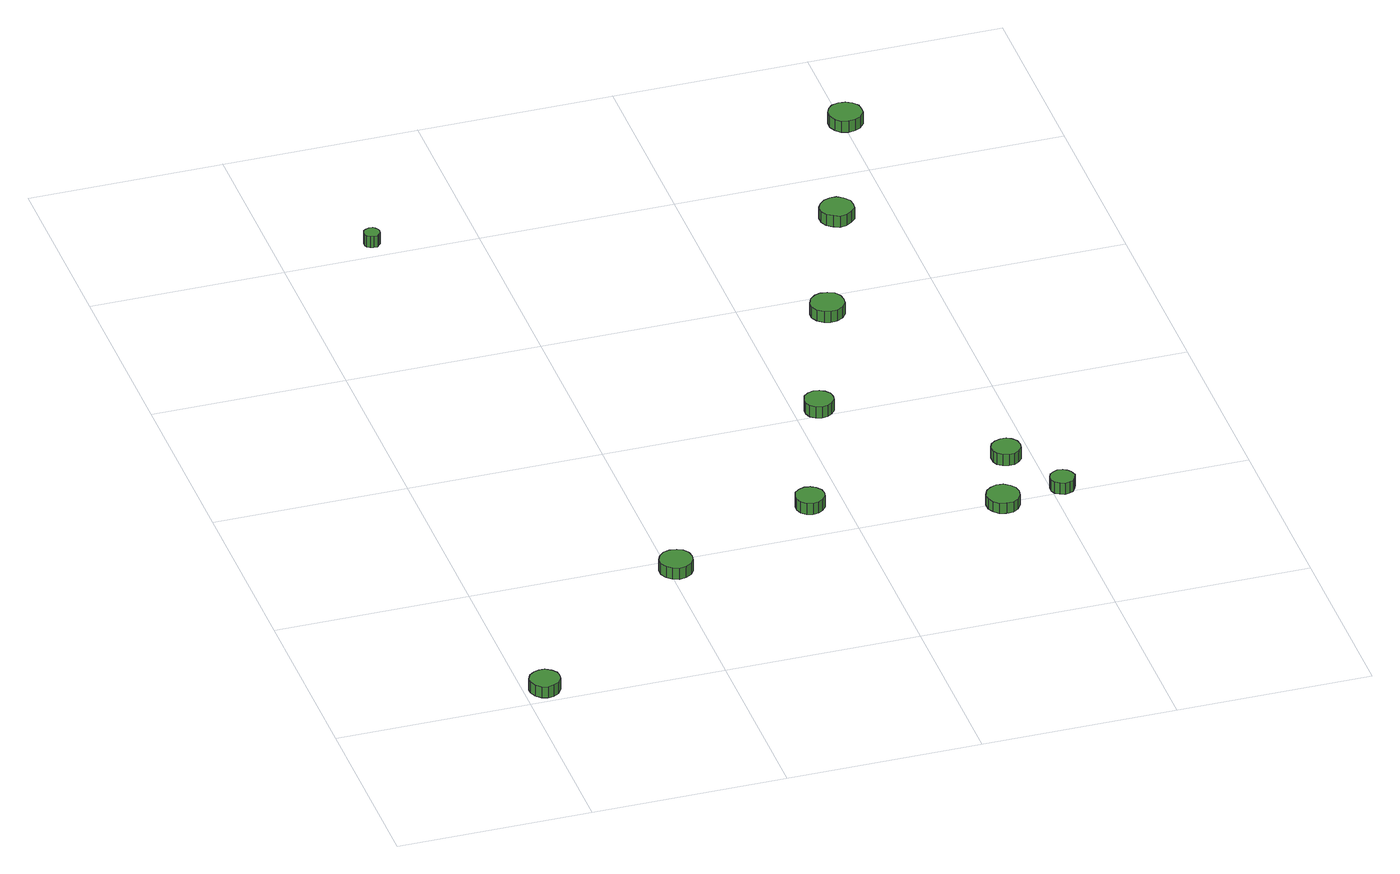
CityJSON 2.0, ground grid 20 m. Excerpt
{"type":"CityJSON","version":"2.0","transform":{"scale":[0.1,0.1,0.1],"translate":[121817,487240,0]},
"CityObjects":{
"tree1":{"type":"SolitaryVegetationObject","attributes":{"function":"something"},"geometry":[{"type":"MultiSurface","lod":"1","boundaries":[[[0,1,2,3,4,5,6,7,8,9,10,11,12,13,14]],[[15,16,17,18,19,20,21,22,23,24,25,26,27,28,29]],[[0,29,28,1]],[[1,28,27,2]],[[2,27,26,3]],[[3,26,25,4]],[[4,25,24,5]],[[5,24,23,6]],[[6,23,22,7]],[[7,22,21,8]],[[8,21,20,9]],[[9,20,19,10]],[[10,19,18,11]],[[11,18,17,12]],[[12,17,16,13]],[[13,16,15,14]],[[14,15,29,0]]]}]},
"tree2":{"type":"SolitaryVegetationObject","attributes":{"function":"something"},"geometry":[{"type":"MultiSurface","lod":"1","boundaries":[[[30,31,32,33,34,35,36,37,38,39,40,41,42,43,44]],[[45,46,47,48,49,50,51,52,53,54,55,56,57,58,59]],[[30,59,58,31]],[[31,58,57,32]],[[32,57,56,33]],[[33,56,55,34]],[[34,55,54,35]],[[35,54,53,36]],[[36,53,52,37]],[[37,52,51,38]],[[38,51,50,39]],[[39,50,49,40]],[[40,49,48,41]],[[41,48,47,42]],[[42,47,46,43]],[[43,46,45,44]],[[44,45,59,30]]]}]},
"tree3":{"type":"SolitaryVegetationObject","attributes":{"function":"something"},"geometry":[{"type":"MultiSurface","lod":"1","boundaries":[[[60,61,62,63,64,65,66,67,68,69,70,71,72,73,74]],[[75,76,77,78,79,80,81,82,83,84,85,86,87,88,89]],[[60,89,88,61]],[[61,88,87,62]],[[62,87,86,63]],[[63,86,85,64]],[[64,85,84,65]],[[65,84,83,66]],[[66,83,82,67]],[[67,82,81,68]],[[68,81,80,69]],[[69,80,79,70]],[[70,79,78,71]],[[71,78,77,72]],[[72,77,76,73]],[[73,76,75,74]],[[74,75,89,60]]]}]},
"tree4":{"type":"SolitaryVegetationObject","attributes":{"function":"something"},"geometry":[{"type":"MultiSurface","lod":"1","boundaries":[[[90,91,92,93,94,95,96,97,98,99,100,101,102,103,104]],[[105,106,107,108,109,110,111,112,113,114,115,116,117,118,119]],[[90,119,118,91]],[[91,118,117,92]],[[92,117,116,93]],[[93,116,115,94]],[[94,115,114,95]],[[95,114,113,96]],[[96,113,112,97]],[[97,112,111,98]],[[98,111,110,99]],[[99,110,109,100]],[[100,109,108,101]],[[101,108,107,102]],[[102,107,106,103]],[[103,106,105,104]],[[104,105,119,90]]]}]},
"tree5":{"type":"SolitaryVegetationObject","attributes":{"function":"something"},"geometry":[{"type":"MultiSurface","lod":"1","boundaries":[[[120,121,122,123,124,125,126,127,128,129,130,131,132,133,134]],[[135,136,137,138,139,140,141,142,143,144,145,146,147,148,149]],[[120,149,148,121]],[[121,148,147,122]],[[122,147,146,123]],[[123,146,145,124]],[[124,145,144,125]],[[125,144,143,126]],[[126,143,142,127]],[[127,142,141,128]],[[128,141,140,129]],[[129,140,139,130]],[[130,139,138,131]],[[131,138,137,132]],[[132,137,136,133]],[[133,136,135,134]],[[134,135,149,120]]]}]},
"tree6":{"type":"SolitaryVegetationObject","attributes":{"function":"something"},"geometry":[{"type":"MultiSurface","lod":"1","boundaries":[[[150,151,152,153,154,155,156,157,158,159,160,161,162,163,164]],[[165,166,167,168,169,170,171,172,173,174,175,176,177,178,179]],[[150,179,178,151]],[[151,178,177,152]],[[152,177,176,153]],[[153,176,175,154]],[[154,175,174,155]],[[155,174,173,156]],[[156,173,172,157]],[[157,172,171,158]],[[158,171,170,159]],[[159,170,169,160]],[[160,169,168,161]],[[161,168,167,162]],[[162,167,166,163]],[[163,166,165,164]],[[164,165,179,150]]]}]},
"tree7":{"type":"SolitaryVegetationObject","attributes":{"function":"something"},"geometry":[{"type":"MultiSurface","lod":"1","boundaries":[[[180,181,182,183,184,185,186,187,188,189,190,191,192,193,194]],[[195,196,197,198,199,200,201,202,203,204,205,206,207,208,209]],[[180,209,208,181]],[[181,208,207,182]],[[182,207,206,183]],[[183,206,205,184]],[[184,205,204,185]],[[185,204,203,186]],[[186,203,202,187]],[[187,202,201,188]],[[188,201,200,189]],[[189,200,199,190]],[[190,199,198,191]],[[191,198,197,192]],[[192,197,196,193]],[[193,196,195,194]],[[194,195,209,180]]]}]},
"tree8":{"type":"SolitaryVegetationObject","attributes":{"function":"something"},"geometry":[{"type":"MultiSurface","lod":"1","boundaries":[[[210,211,212,213,214,215,216,217,218,219,220,221,222,223,224]],[[225,226,227,228,229,230,231,232,233,234,235,236,237,238,239]],[[210,239,238,211]],[[211,238,237,212]],[[212,237,236,213]],[[213,236,235,214]],[[214,235,234,215]],[[215,234,233,216]],[[216,233,232,217]],[[217,232,231,218]],[[218,231,230,219]],[[219,230,229,220]],[[220,229,228,221]],[[221,228,227,222]],[[222,227,226,223]],[[223,226,225,224]],[[224,225,239,210]]]}]},
"tree9":{"type":"SolitaryVegetationObject","attributes":{"function":"something"},"geometry":[{"type":"MultiSurface","lod":"1","boundaries":[[[240,241,242,243,244,245,246,247,248,249,250,251,252,253,254]],[[255,256,257,258,259,260,261,262,263,264,265,266,267,268,269]],[[240,269,268,241]],[[241,268,267,242]],[[242,267,266,243]],[[243,266,265,244]],[[244,265,264,245]],[[245,264,263,246]],[[246,263,262,247]],[[247,262,261,248]],[[248,261,260,249]],[[249,260,259,250]],[[250,259,258,251]],[[251,258,257,252]],[[252,257,256,253]],[[253,256,255,254]],[[254,255,269,240]]]}]},
"tree10":{"type":"SolitaryVegetationObject","attributes":{"function":"something"},"geometry":[{"type":"MultiSurface","lod":"1","boundaries":[[[270,271,272,273,274,275,276,277,278,279,280,281,282,283,284]],[[285,286,287,288,289,290,291,292,293,294,295,296,297,298,299]],[[270,299,298,271]],[[271,298,297,272]],[[272,297,296,273]],[[273,296,295,274]],[[274,295,294,275]],[[275,294,293,276]],[[276,293,292,277]],[[277,292,291,278]],[[278,291,290,279]],[[279,290,289,280]],[[280,289,288,281]],[[281,288,287,282]],[[282,287,286,283]],[[283,286,285,284]],[[284,285,299,270]]]}]},
"tree11":{"type":"SolitaryVegetationObject","attributes":{"function":"something"},"geometry":[{"type":"MultiSurface","lod":"1","boundaries":[[[300,301,302,303,304,305,306,307,308,309,310,311,312,313,314]],[[315,316,317,318,319,320,321,322,323,324,325,326,327,328,329]],[[300,329,328,301]],[[301,328,327,302]],[[302,327,326,303]],[[303,326,325,304]],[[304,325,324,305]],[[305,324,323,306]],[[306,323,322,307]],[[307,322,321,308]],[[308,321,320,309]],[[309,320,319,310]],[[310,319,318,311]],[[311,318,317,312]],[[312,317,316,313]],[[313,316,315,314]],[[314,315,329,300]]]}]}
},
"vertices":[
[37,22,14],[36,28,14],[32,33,14],[26,37,14],[20,37,14],[14,35,14],[9,31,14],[6,25,14],[6,19,14],[9,13,14],[14,8,14],[20,6,14],[26,7,14],[32,10,14],[36,16,14],[36,16,1],[32,10,1],[26,7,1],[20,6,1],[14,8,1],[9,13,1],[6,19,1],[6,25,1],[9,31,1],[14,35,1],[20,37,1],[26,37,1],[32,33,1],[36,28,1],[37,22,1],
[221,175,20],[220,182,20],[216,188,20],[210,191,20],[203,192,20],[196,190,20],[191,185,20],[188,179,20],[188,172,20],[191,165,20],[196,161,20],[203,158,20],[210,159,20],[216,163,20],[220,168,20],[220,168,7],[216,163,7],[210,159,7],[203,158,7],[196,161,7],[191,165,7],[188,172,7],[188,179,7],[191,185,7],[196,190,7],[203,192,7],[210,191,7],[216,188,7],[220,182,7],[221,175,7],
[103,816,19],[102,819,19],[100,822,19],[98,824,19],[94,824,19],[91,823,19],[88,821,19],[87,818,19],[87,814,19],[88,811,19],[91,809,19],[94,808,19],[98,808,19],[100,810,19],[102,812,19],[102,812,6],[100,810,6],[98,808,6],[94,808,6],[91,809,6],[88,811,6],[87,814,6],[87,818,6],[88,821,6],[91,823,6],[94,824,6],[98,824,6],[100,822,6],[102,819,6],[103,816,6],
[378,243,20],[377,249,20],[373,254,20],[368,257,20],[362,258,20],[356,256,20],[351,252,20],[349,246,20],[349,240,20],[351,234,20],[356,230,20],[362,228,20],[368,229,20],[373,232,20],[377,237,20],[377,237,7],[373,232,7],[368,229,7],[362,228,7],[356,230,7],[351,234,7],[349,240,7],[349,246,7],[351,252,7],[356,256,7],[362,258,7],[368,257,7],[373,254,7],[377,249,7],[378,243,7],
[438,404,19],[437,410,19],[433,415,19],[428,418,19],[422,419,19],[416,417,19],[411,413,19],[409,407,19],[409,401,19],[411,395,19],[416,391,19],[422,389,19],[428,390,19],[433,393,19],[437,398,19],[437,398,6],[433,393,6],[428,390,6],[422,389,6],[416,391,6],[411,395,6],[409,401,6],[409,407,6],[411,413,6],[416,417,6],[422,419,6],[428,418,6],[433,415,6],[437,410,6],[438,404,6],
[561,190,19],[560,197,19],[556,202,19],[550,206,19],[543,207,19],[536,204,19],[531,200,19],[528,193,19],[528,186,19],[531,180,19],[536,175,19],[543,173,19],[550,173,19],[556,177,19],[560,183,19],[560,183,7],[556,177,7],[550,173,7],[543,173,7],[536,175,7],[531,180,7],[528,186,7],[528,193,7],[531,200,7],[536,204,7],[543,207,7],[550,206,7],[556,202,7],[560,197,7],[561,190,7],
[499,563,20],[498,570,20],[494,576,20],[487,579,20],[480,580,20],[474,578,20],[468,573,20],[465,566,20],[465,559,20],[468,553,20],[474,548,20],[480,546,20],[487,547,20],[494,550,20],[498,556,20],[498,556,7],[494,550,7],[487,547,7],[480,546,7],[474,548,7],[468,553,7],[465,559,7],[465,566,7],[468,573,7],[474,578,7],[480,580,7],[487,579,7],[494,576,7],[498,570,7],[499,563,7],
[587,269,19],[586,275,19],[582,280,19],[577,283,19],[571,283,19],[565,281,19],[560,277,19],[558,272,19],[558,265,19],[560,260,19],[565,256,19],[571,254,19],[577,254,19],[582,257,19],[586,262,19],[586,262,6],[582,257,6],[577,254,6],[571,254,6],[565,256,6],[560,260,6],[558,265,6],[558,272,6],[560,277,6],[565,281,6],[571,283,6],[577,283,6],[582,280,6],[586,275,6],[587,269,6],
[622,201,19],[620,207,19],[617,211,19],[613,213,19],[608,214,19],[603,212,19],[599,209,19],[597,204,19],[597,199,19],[599,194,19],[603,191,19],[608,189,19],[613,190,19],[617,192,19],[620,196,19],[620,196,6],[617,192,6],[613,190,6],[608,189,6],[603,191,6],[599,194,6],[597,199,6],[597,204,6],[599,209,6],[603,212,6],[608,214,6],[613,213,6],[617,211,6],[620,207,6],[622,201,6],
[558,719,21],[557,726,21],[552,732,21],[546,736,21],[539,736,21],[533,734,21],[527,729,21],[524,723,21],[524,716,21],[527,709,21],[533,705,21],[539,702,21],[546,703,21],[552,707,21],[557,712,21],[557,712,8],[552,707,8],[546,703,8],[539,702,8],[533,705,8],[527,709,8],[524,716,8],[524,723,8],[527,729,8],[533,734,8],[539,736,8],[546,736,8],[552,732,8],[557,726,8],[558,719,8],
[617,878,20],[616,885,20],[611,891,20],[605,894,20],[598,895,20],[591,893,20],[586,888,20],[583,882,20],[583,875,20],[586,868,20],[591,863,20],[598,861,20],[605,862,20],[611,865,20],[616,871,20],[616,871,7],[611,865,7],[605,862,7],[598,861,7],[591,863,7],[586,868,7],[583,875,7],[583,882,7],[586,888,7],[591,893,7],[598,895,7],[605,894,7],[611,891,7],[616,885,7],[617,878,7]
]}
